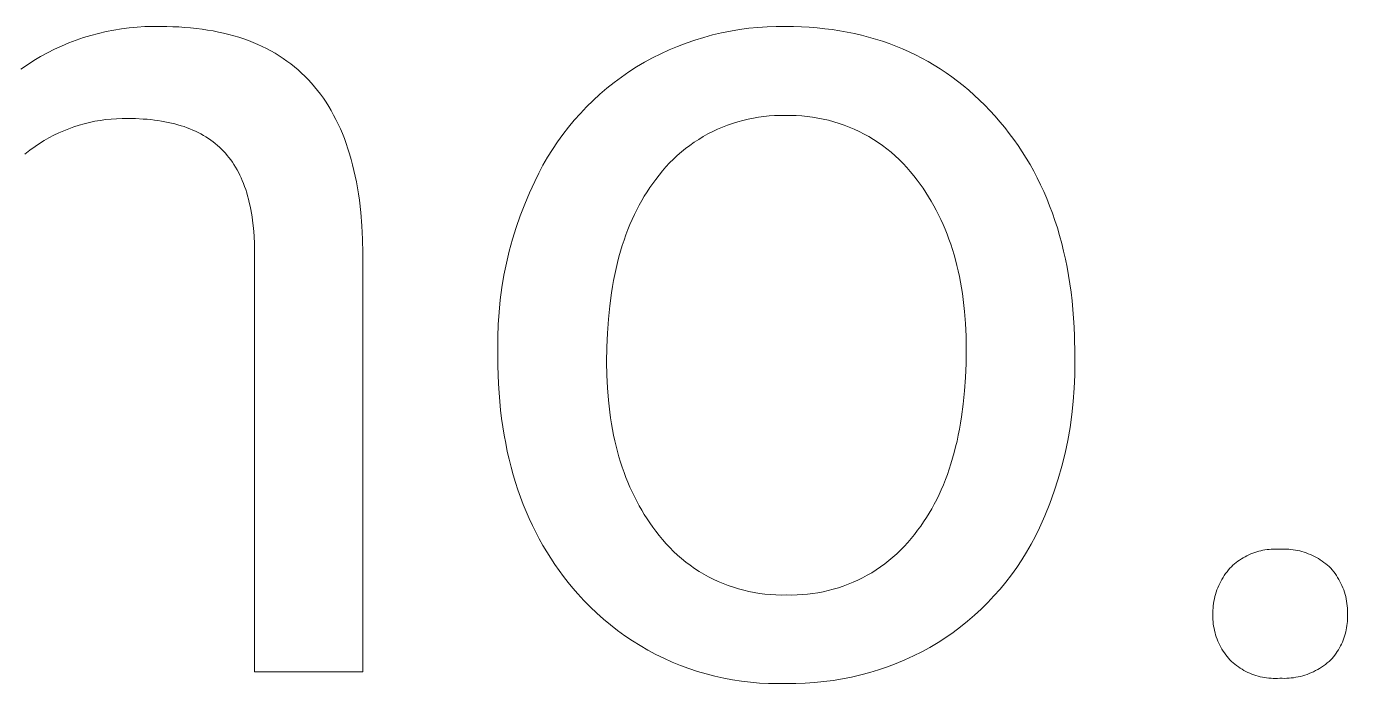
# Model space of a CAD drawing. Header units: millimetres. Extents: x -2163 to 4354, y -841 to 3711.
# Drawn here: x 2609 to 2704.6, y -431.4 to -383.8 of the extents above; entities that cross this region are included whole.
import ezdxf

# ---------------------------------------------------------------- set-up
doc = ezdxf.new("R2010")
doc.units = ezdxf.units.MM
doc.header["$MEASUREMENT"] = 0
doc.layers.add('Domyślny', color=7, linetype='Continuous', true_color=0x000000)

msp = doc.modelspace()

# ---------------------------------------------------------------- linework, layer by layer
at = {"layer": 'Domyślny', "color": 18, "lineweight": 15, "true_color": 0x000000}
for p, q in [((2614.195, -384.305), (2614.745, -384.177)), ((2614.745, -384.177), (2615.3, -384.067)), ((2615.3, -384.067), (2615.858, -383.976)), ((2615.858, -383.976), (2616.419, -383.904)), ((2616.419, -383.904), (2616.982, -383.852)), ((2616.982, -383.852), (2617.547, -383.818)), ((2617.547, -383.818), (2618.112, -383.803)), ((2618.112, -383.803), (2618.677, -383.808)), ((2618.677, -383.808), (2619.129, -383.812)), ((2619.129, -383.812), (2619.573, -383.824)), ((2619.573, -383.824), (2620.01, -383.844)), ((2620.01, -383.844), (2620.439, -383.872)), ((2620.439, -383.872), (2620.862, -383.908)), ((2620.862, -383.908), (2621.278, -383.952)), ((2621.278, -383.952), (2621.687, -384.004)), ((2621.687, -384.004), (2622.088, -384.064)), ((2622.088, -384.064), (2622.483, -384.132)), ((2622.483, -384.132), (2622.87, -384.208)), ((2622.87, -384.208), (2623.25, -384.293)), ((2658.626, -384.421), (2659.274, -384.268)), ((2659.274, -384.268), (2659.925, -384.137)), ((2659.925, -384.137), (2660.581, -384.027)), ((2660.581, -384.027), (2661.241, -383.939)), ((2661.241, -383.939), (2661.902, -383.874)), ((2661.902, -383.874), (2662.566, -383.83)), ((2662.566, -383.83), (2663.231, -383.809)), ((2663.231, -383.809), (2663.896, -383.81)), ((2663.896, -383.81), (2664.478, -383.816)), ((2664.478, -383.816), (2665.054, -383.835)), ((2665.054, -383.835), (2665.622, -383.867)), ((2665.622, -383.867), (2666.183, -383.911)), ((2666.183, -383.911), (2666.738, -383.968)), ((2666.738, -383.968), (2667.285, -384.037)), ((2667.285, -384.037), (2667.826, -384.119)), ((2667.826, -384.119), (2668.359, -384.214)), ((2668.359, -384.214), (2668.886, -384.321)), ((2611.01, -385.458), (2611.523, -385.221)), ((2611.523, -385.221), (2612.045, -385.002)), ((2612.045, -385.002), (2612.573, -384.8)), ((2612.573, -384.8), (2613.108, -384.617)), ((2613.108, -384.617), (2613.649, -384.452)), ((2613.649, -384.452), (2614.195, -384.305)), ((2623.25, -384.293), (2623.624, -384.385)), ((2623.624, -384.385), (2623.99, -384.485)), ((2623.99, -384.485), (2624.349, -384.593)), ((2624.349, -384.593), (2624.701, -384.709)), ((2624.701, -384.709), (2625.046, -384.833)), ((2625.046, -384.833), (2625.384, -384.965)), ((2625.384, -384.965), (2625.715, -385.106)), ((2625.715, -385.106), (2626.039, -385.254)), ((2656.1, -385.247), (2656.721, -385.009)), ((2656.721, -385.009), (2657.349, -384.792)), ((2657.349, -384.792), (2657.985, -384.596)), ((2657.985, -384.596), (2658.626, -384.421)), ((2668.886, -384.321), (2669.405, -384.441)), ((2669.405, -384.441), (2669.918, -384.573)), ((2669.918, -384.573), (2670.423, -384.719)), ((2670.423, -384.719), (2670.921, -384.877)), ((2670.921, -384.877), (2671.413, -385.047)), ((2671.413, -385.047), (2671.897, -385.231)), ((2671.897, -385.231), (2672.375, -385.427)), ((2609.522, -386.271), (2610.008, -385.983)), ((2610.008, -385.983), (2610.505, -385.712)), ((2610.505, -385.712), (2611.01, -385.458)), ((2626.039, -385.254), (2626.355, -385.41)), ((2626.355, -385.41), (2626.665, -385.574)), ((2626.665, -385.574), (2626.968, -385.746)), ((2626.968, -385.746), (2627.263, -385.927)), ((2627.263, -385.927), (2627.552, -386.115)), ((2627.552, -386.115), (2627.833, -386.311)), ((2653.705, -386.402), (2654.289, -386.083)), ((2654.289, -386.083), (2654.883, -385.784)), ((2654.883, -385.784), (2655.487, -385.505)), ((2655.487, -385.505), (2656.1, -385.247)), ((2672.375, -385.427), (2672.845, -385.636)), ((2672.845, -385.636), (2673.309, -385.857)), ((2673.309, -385.857), (2673.766, -386.091)), ((2673.766, -386.091), (2674.215, -386.338)), ((2608.579, -386.895), (2609.045, -386.575)), ((2609.045, -386.575), (2609.522, -386.271)), ((2627.833, -386.311), (2628.108, -386.515)), ((2628.108, -386.515), (2628.375, -386.728)), ((2628.375, -386.728), (2628.635, -386.948)), ((2628.635, -386.948), (2628.888, -387.176)), ((2652.03, -387.473), (2652.575, -387.097)), ((2652.575, -387.097), (2653.133, -386.74)), ((2653.133, -386.74), (2653.705, -386.402)), ((2674.215, -386.338), (2674.658, -386.598)), ((2674.658, -386.598), (2675.093, -386.87)), ((2675.093, -386.87), (2675.522, -387.156)), ((2675.522, -387.156), (2675.943, -387.454)), ((2628.888, -387.176), (2629.135, -387.413)), ((2629.135, -387.413), (2629.374, -387.657)), ((2629.374, -387.657), (2629.606, -387.909)), ((2629.606, -387.909), (2629.831, -388.17)), ((2650.981, -388.28), (2651.499, -387.867)), ((2651.499, -387.867), (2652.03, -387.473)), ((2675.943, -387.454), (2676.358, -387.764)), ((2676.358, -387.764), (2676.765, -388.088)), ((2676.765, -388.088), (2677.166, -388.424)), ((2629.831, -388.17), (2630.049, -388.438)), ((2630.049, -388.438), (2630.26, -388.714)), ((2630.26, -388.714), (2630.464, -388.999)), ((2630.464, -388.999), (2630.661, -389.291)), ((2649.989, -389.157), (2650.477, -388.71)), ((2650.477, -388.71), (2650.981, -388.28)), ((2677.166, -388.424), (2677.56, -388.774)), ((2677.56, -388.774), (2677.946, -389.136)), ((2630.661, -389.291), (2630.851, -389.591)), ((2630.851, -389.591), (2631.034, -389.9)), ((2631.034, -389.9), (2631.21, -390.216)), ((2649.059, -390.099), (2649.516, -389.62)), ((2649.516, -389.62), (2649.989, -389.157)), ((2677.946, -389.136), (2678.326, -389.51)), ((2678.326, -389.51), (2678.698, -389.898)), ((2678.698, -389.898), (2679.064, -390.298)), ((2612.789, -390.951), (2612.414, -391.071)), ((2613.169, -390.844), (2612.789, -390.951)), ((2613.551, -390.749), (2613.169, -390.844)), ((2613.937, -390.669), (2613.551, -390.749)), ((2614.326, -390.601), (2613.937, -390.669)), ((2614.716, -390.548), (2614.326, -390.601)), ((2615.109, -390.508), (2614.716, -390.548)), ((2615.502, -390.481), (2615.109, -390.508)), ((2615.896, -390.469), (2615.502, -390.481)), ((2616.29, -390.47), (2615.896, -390.469)), ((2616.871, -390.479), (2616.29, -390.47)), ((2617.432, -390.506), (2616.871, -390.479)), ((2617.705, -390.527), (2617.432, -390.506)), ((2617.973, -390.552), (2617.705, -390.527)), ((2618.237, -390.582), (2617.973, -390.552)), ((2618.495, -390.617), (2618.237, -390.582)), ((2618.749, -390.656), (2618.495, -390.617)), ((2618.998, -390.699), (2618.749, -390.656)), ((2619.242, -390.748), (2618.998, -390.699)), ((2619.481, -390.801), (2619.242, -390.748)), ((2619.715, -390.858), (2619.481, -390.801)), ((2619.945, -390.92), (2619.715, -390.858)), ((2620.169, -390.987), (2619.945, -390.92)), ((2631.21, -390.216), (2631.379, -390.541)), ((2631.379, -390.541), (2631.54, -390.873)), ((2631.54, -390.873), (2631.695, -391.213)), ((2648.196, -391.103), (2648.619, -390.594)), ((2648.619, -390.594), (2649.059, -390.099)), ((2659.707, -390.947), (2659.345, -391.088)), ((2660.073, -390.819), (2659.707, -390.947)), ((2660.444, -390.703), (2660.073, -390.819)), ((2660.818, -390.601), (2660.444, -390.703)), ((2661.196, -390.511), (2660.818, -390.601)), ((2661.577, -390.434), (2661.196, -390.511)), ((2661.96, -390.371), (2661.577, -390.434)), ((2662.345, -390.321), (2661.96, -390.371)), ((2662.732, -390.284), (2662.345, -390.321)), ((2663.119, -390.261), (2662.732, -390.284)), ((2663.507, -390.251), (2663.119, -390.261)), ((2663.896, -390.255), (2663.507, -390.251)), ((2664.29, -390.25), (2663.896, -390.255)), ((2664.684, -390.259), (2664.29, -390.25)), ((2665.077, -390.282), (2664.684, -390.259)), ((2665.469, -390.318), (2665.077, -390.282)), ((2665.86, -390.368), (2665.469, -390.318)), ((2666.249, -390.432), (2665.86, -390.368)), ((2666.636, -390.508), (2666.249, -390.432)), ((2667.019, -390.598), (2666.636, -390.508)), ((2667.4, -390.702), (2667.019, -390.598)), ((2667.776, -390.818), (2667.4, -390.702)), ((2668.148, -390.947), (2667.776, -390.818)), ((2668.516, -391.089), (2668.148, -390.947)), ((2679.064, -390.298), (2679.42, -390.707)), ((2679.42, -390.707), (2679.765, -391.125)), ((2610.612, -391.865), (2610.27, -392.061)), ((2610.961, -391.682), (2610.612, -391.865)), ((2611.316, -391.51), (2610.961, -391.682)), ((2611.677, -391.351), (2611.316, -391.51)), ((2612.043, -391.205), (2611.677, -391.351)), ((2612.414, -391.071), (2612.043, -391.205)), ((2620.389, -391.058), (2620.169, -390.987)), ((2620.604, -391.134), (2620.389, -391.058)), ((2620.814, -391.215), (2620.604, -391.134)), ((2621.018, -391.301), (2620.814, -391.215)), ((2621.218, -391.391), (2621.018, -391.301)), ((2621.414, -391.485), (2621.218, -391.391)), ((2621.604, -391.585), (2621.414, -391.485)), ((2621.789, -391.689), (2621.604, -391.585)), ((2621.969, -391.797), (2621.789, -391.689)), ((2622.145, -391.911), (2621.969, -391.797)), ((2622.315, -392.029), (2622.145, -391.911)), ((2631.695, -391.213), (2631.843, -391.562)), ((2631.843, -391.562), (2631.984, -391.918)), ((2631.984, -391.918), (2632.117, -392.283)), ((2647.404, -392.163), (2647.791, -391.626)), ((2647.791, -391.626), (2648.196, -391.103)), ((2657.953, -391.774), (2657.621, -391.976)), ((2658.292, -391.585), (2657.953, -391.774)), ((2658.637, -391.407), (2658.292, -391.585)), ((2658.988, -391.242), (2658.637, -391.407)), ((2659.345, -391.088), (2658.988, -391.242)), ((2668.878, -391.244), (2668.516, -391.089)), ((2669.235, -391.411), (2668.878, -391.244)), ((2669.586, -391.591), (2669.235, -391.411)), ((2669.93, -391.782), (2669.586, -391.591)), ((2670.268, -391.985), (2669.93, -391.782)), ((2679.765, -391.125), (2680.099, -391.551)), ((2680.099, -391.551), (2680.421, -391.985)), ((2609.229, -392.767), (2608.86, -393.059)), ((2609.607, -392.488), (2609.229, -392.767)), ((2609.935, -392.269), (2609.607, -392.488)), ((2610.27, -392.061), (2609.935, -392.269)), ((2622.481, -392.151), (2622.315, -392.029)), ((2622.641, -392.279), (2622.481, -392.151)), ((2622.797, -392.411), (2622.641, -392.279)), ((2622.948, -392.547), (2622.797, -392.411)), ((2623.094, -392.689), (2622.948, -392.547)), ((2623.234, -392.835), (2623.094, -392.689)), ((2623.373, -392.984), (2623.234, -392.835)), ((2632.117, -392.283), (2632.244, -392.655)), ((2632.244, -392.655), (2632.364, -393.036)), ((2646.685, -393.275), (2647.035, -392.713)), ((2647.035, -392.713), (2647.404, -392.163)), ((2656.368, -392.892), (2656.075, -393.147)), ((2656.669, -392.646), (2656.368, -392.892)), ((2656.979, -392.412), (2656.669, -392.646)), ((2657.296, -392.188), (2656.979, -392.412)), ((2657.621, -391.976), (2657.296, -392.188)), ((2670.598, -392.2), (2670.268, -391.985)), ((2670.921, -392.426), (2670.598, -392.2)), ((2671.236, -392.663), (2670.921, -392.426)), ((2671.542, -392.911), (2671.236, -392.663)), ((2680.421, -391.985), (2680.732, -392.427)), ((2680.732, -392.427), (2681.031, -392.878)), ((2681.031, -392.878), (2681.319, -393.338)), ((2623.506, -393.138), (2623.373, -392.984)), ((2623.636, -393.298), (2623.506, -393.138)), ((2623.76, -393.463), (2623.636, -393.298)), ((2623.881, -393.633), (2623.76, -393.463)), ((2623.997, -393.808), (2623.881, -393.633)), ((2624.108, -393.988), (2623.997, -393.808)), ((2632.364, -393.036), (2632.476, -393.424)), ((2632.476, -393.424), (2632.582, -393.821)), ((2632.582, -393.821), (2632.68, -394.225)), ((2646.045, -394.434), (2646.355, -393.849)), ((2646.355, -393.849), (2646.685, -393.275)), ((2655.518, -393.687), (2655.253, -393.972)), ((2655.792, -393.412), (2655.518, -393.687)), ((2656.075, -393.147), (2655.792, -393.412)), ((2671.84, -393.169), (2671.542, -392.911)), ((2672.128, -393.438), (2671.84, -393.169)), ((2672.407, -393.716), (2672.128, -393.438)), ((2672.676, -394.004), (2672.407, -393.716)), ((2681.319, -393.338), (2681.595, -393.806)), ((2681.595, -393.806), (2681.861, -394.282)), ((2624.216, -394.173), (2624.108, -393.988)), ((2624.318, -394.364), (2624.216, -394.173)), ((2624.417, -394.56), (2624.318, -394.364)), ((2624.511, -394.761), (2624.417, -394.56)), ((2624.601, -394.967), (2624.511, -394.761)), ((2632.68, -394.225), (2632.772, -394.638)), ((2632.772, -394.638), (2632.857, -395.058)), ((2645.755, -395.029), (2646.045, -394.434)), ((2654.755, -394.567), (2654.521, -394.877)), ((2654.999, -394.265), (2654.755, -394.567)), ((2655.253, -393.972), (2654.999, -394.265)), ((2672.935, -394.301), (2672.676, -394.004)), ((2673.184, -394.606), (2672.935, -394.301)), ((2673.422, -394.92), (2673.184, -394.606)), ((2681.861, -394.282), (2682.114, -394.766)), ((2682.114, -394.766), (2682.357, -395.259)), ((2624.686, -395.178), (2624.601, -394.967)), ((2624.767, -395.395), (2624.686, -395.178)), ((2624.844, -395.616), (2624.767, -395.395)), ((2624.916, -395.843), (2624.844, -395.616)), ((2632.857, -395.058), (2632.934, -395.487)), ((2632.934, -395.487), (2633.005, -395.924)), ((2645.379, -395.842), (2645.755, -395.029)), ((2654.092, -395.467), (2653.887, -395.773)), ((2654.303, -395.168), (2654.092, -395.467)), ((2654.521, -394.877), (2654.303, -395.168)), ((2673.642, -395.216), (2673.422, -394.92)), ((2673.855, -395.518), (2673.642, -395.216)), ((2674.061, -395.824), (2673.855, -395.518)), ((2682.357, -395.259), (2682.588, -395.761)), ((2682.588, -395.761), (2682.807, -396.27)), ((2624.984, -396.075), (2624.916, -395.843)), ((2625.048, -396.312), (2624.984, -396.075)), ((2625.107, -396.555), (2625.048, -396.312)), ((2625.162, -396.802), (2625.107, -396.555)), ((2633.005, -395.924), (2633.068, -396.368)), ((2633.068, -396.368), (2633.175, -397.281)), ((2644.711, -397.502), (2645.031, -396.666)), ((2645.031, -396.666), (2645.379, -395.842)), ((2653.499, -396.41), (2653.315, -396.74)), ((2653.689, -396.088), (2653.499, -396.41)), ((2653.887, -395.773), (2653.689, -396.088)), ((2674.26, -396.137), (2674.061, -395.824)), ((2674.452, -396.455), (2674.26, -396.137)), ((2674.637, -396.779), (2674.452, -396.455)), ((2682.807, -396.27), (2683.016, -396.789)), ((2625.213, -397.054), (2625.162, -396.802)), ((2625.26, -397.312), (2625.213, -397.054)), ((2625.302, -397.575), (2625.26, -397.312)), ((2625.34, -397.843), (2625.302, -397.575)), ((2633.175, -397.281), (2633.253, -398.227)), ((2644.418, -398.348), (2644.711, -397.502)), ((2652.967, -397.424), (2652.804, -397.778)), ((2653.138, -397.078), (2652.967, -397.424)), ((2653.315, -396.74), (2653.138, -397.078)), ((2674.814, -397.108), (2674.637, -396.779)), ((2674.985, -397.443), (2674.814, -397.108)), ((2675.149, -397.784), (2674.985, -397.443)), ((2683.016, -396.789), (2683.213, -397.315)), ((2683.213, -397.315), (2683.399, -397.85)), ((2625.403, -398.394), (2625.34, -397.843)), ((2625.449, -398.965), (2625.403, -398.394)), ((2633.253, -398.227), (2633.303, -399.204)), ((2644.154, -399.204), (2644.418, -398.348)), ((2652.498, -398.509), (2652.356, -398.887)), ((2652.648, -398.14), (2652.498, -398.509)), ((2652.804, -397.778), (2652.648, -398.14)), ((2675.305, -398.13), (2675.149, -397.784)), ((2675.455, -398.481), (2675.305, -398.13)), ((2675.597, -398.839), (2675.455, -398.481)), ((2683.399, -397.85), (2683.573, -398.393)), ((2683.573, -398.393), (2683.736, -398.945)), ((2625.479, -399.557), (2625.449, -398.965)), ((2625.491, -400.17), (2625.479, -399.557)), ((2633.303, -399.204), (2633.325, -400.213)), ((2643.918, -400.067), (2644.154, -399.204)), ((2652.22, -399.272), (2652.092, -399.665)), ((2652.356, -398.887), (2652.22, -399.272)), ((2675.732, -399.202), (2675.597, -398.839)), ((2675.861, -399.57), (2675.732, -399.202)), ((2675.982, -399.944), (2675.861, -399.57)), ((2683.736, -398.945), (2683.888, -399.505)), ((2683.888, -399.505), (2684.028, -400.074)), ((2625.491, -430.506), (2625.491, -400.17)), ((2633.325, -400.213), (2633.325, -430.506)), ((2643.711, -400.938), (2643.918, -400.067)), ((2651.855, -400.476), (2651.747, -400.893)), ((2651.97, -400.067), (2651.855, -400.476)), ((2652.092, -399.665), (2651.97, -400.067)), ((2676.097, -400.324), (2675.982, -399.944)), ((2676.204, -400.709), (2676.097, -400.324)), ((2684.028, -400.074), (2684.157, -400.65)), ((2643.533, -401.815), (2643.711, -400.938)), ((2651.646, -401.317), (2651.552, -401.75)), ((2651.747, -400.893), (2651.646, -401.317)), ((2676.304, -401.1), (2676.204, -400.709)), ((2676.398, -401.496), (2676.304, -401.1)), ((2676.484, -401.898), (2676.398, -401.496)), ((2684.157, -400.65), (2684.275, -401.236)), ((2684.275, -401.236), (2684.382, -401.829)), ((2643.385, -402.698), (2643.533, -401.815)), ((2651.465, -402.191), (2651.385, -402.639)), ((2651.552, -401.75), (2651.465, -402.191)), ((2676.564, -402.306), (2676.484, -401.898)), ((2676.636, -402.719), (2676.564, -402.306)), ((2684.382, -401.829), (2684.477, -402.431)), ((2684.477, -402.431), (2684.562, -403.042)), ((2643.266, -403.585), (2643.385, -402.698)), ((2651.312, -403.095), (2651.186, -404.032)), ((2651.385, -402.639), (2651.312, -403.095)), ((2676.702, -403.138), (2676.636, -402.719)), ((2676.76, -403.562), (2676.702, -403.138)), ((2684.562, -403.042), (2684.634, -403.661)), ((2643.176, -404.476), (2643.266, -403.585)), ((2651.186, -404.032), (2651.088, -405)), ((2676.857, -404.428), (2676.76, -403.562)), ((2684.634, -403.661), (2684.696, -404.288)), ((2684.696, -404.288), (2684.747, -404.923)), ((2643.116, -405.369), (2643.176, -404.476)), ((2651.088, -405), (2651.018, -405.999)), ((2676.926, -405.316), (2676.857, -404.428)), ((2676.967, -406.226), (2676.926, -405.316)), ((2684.747, -404.923), (2684.786, -405.567)), ((2643.085, -407.159), (2643.086, -406.264)), ((2643.086, -406.264), (2643.116, -405.369)), ((2651.018, -405.999), (2650.977, -407.03)), ((2676.981, -407.159), (2676.967, -406.226)), ((2684.786, -405.567), (2684.814, -406.22)), ((2684.814, -406.22), (2684.836, -407.55)), ((2643.085, -407.702), (2643.085, -407.159)), ((2650.977, -407.03), (2650.963, -408.092)), ((2676.967, -408.198), (2676.981, -407.159)), ((2643.091, -408.367), (2643.085, -407.702)), ((2650.963, -408.092), (2650.977, -409.033)), ((2684.836, -408.092), (2684.834, -409.044)), ((2684.836, -407.55), (2684.836, -408.092)), ((2643.108, -409.024), (2643.091, -408.367)), ((2643.137, -409.672), (2643.108, -409.024)), ((2650.977, -409.033), (2651.018, -409.95)), ((2676.927, -409.208), (2676.967, -408.198)), ((2684.834, -409.044), (2684.798, -409.995)), ((2643.177, -410.312), (2643.137, -409.672)), ((2651.018, -409.95), (2651.088, -410.843)), ((2676.859, -410.188), (2676.927, -409.208)), ((2684.798, -409.995), (2684.73, -410.945)), ((2643.228, -410.944), (2643.177, -410.312)), ((2643.291, -411.567), (2643.228, -410.944)), ((2651.088, -410.843), (2651.186, -411.714)), ((2676.764, -411.139), (2676.859, -410.188)), ((2684.73, -410.945), (2684.629, -411.891)), ((2643.365, -412.182), (2643.291, -411.567)), ((2651.186, -411.714), (2651.245, -412.14)), ((2676.642, -412.06), (2676.764, -411.139)), ((2684.629, -411.891), (2684.495, -412.833)), ((2643.451, -412.788), (2643.365, -412.182)), ((2643.547, -413.387), (2643.451, -412.788)), ((2651.245, -412.14), (2651.312, -412.56)), ((2651.312, -412.56), (2651.385, -412.975)), ((2676.407, -413.387), (2676.492, -412.952)), ((2676.492, -412.952), (2676.57, -412.51)), ((2676.57, -412.51), (2676.642, -412.06)), ((2684.495, -412.833), (2684.329, -413.771)), ((2643.656, -413.977), (2643.547, -413.387)), ((2651.385, -412.975), (2651.465, -413.384)), ((2651.465, -413.384), (2651.552, -413.787)), ((2651.552, -413.787), (2651.646, -414.184)), ((2676.216, -414.235), (2676.315, -413.815)), ((2676.315, -413.815), (2676.407, -413.387)), ((2684.329, -413.771), (2684.13, -414.702)), ((2643.775, -414.558), (2643.656, -413.977)), ((2643.906, -415.131), (2643.775, -414.558)), ((2651.646, -414.184), (2651.747, -414.575)), ((2651.747, -414.575), (2651.855, -414.96)), ((2675.997, -415.054), (2676.11, -414.648)), ((2676.11, -414.648), (2676.216, -414.235)), ((2684.13, -414.702), (2683.899, -415.625)), ((2644.048, -415.697), (2643.906, -415.131)), ((2644.201, -416.253), (2644.048, -415.697)), ((2651.855, -414.96), (2651.97, -415.34)), ((2651.97, -415.34), (2652.092, -415.714)), ((2652.092, -415.714), (2652.22, -416.081)), ((2675.751, -415.844), (2675.877, -415.453)), ((2675.877, -415.453), (2675.997, -415.054)), ((2683.899, -415.625), (2683.637, -416.54)), ((2644.366, -416.802), (2644.201, -416.253)), ((2652.22, -416.081), (2652.356, -416.443)), ((2652.356, -416.443), (2652.498, -416.8)), ((2675.329, -416.973), (2675.476, -416.604)), ((2675.476, -416.604), (2675.617, -416.228)), ((2675.617, -416.228), (2675.751, -415.844)), ((2683.637, -416.54), (2683.343, -417.445)), ((2644.542, -417.342), (2644.366, -416.802)), ((2644.729, -417.874), (2644.542, -417.342)), ((2652.498, -416.8), (2652.648, -417.15)), ((2652.648, -417.15), (2652.804, -417.494)), ((2652.804, -417.494), (2652.967, -417.833)), ((2674.844, -418.038), (2675.013, -417.69)), ((2675.013, -417.69), (2675.174, -417.335)), ((2675.174, -417.335), (2675.329, -416.973)), ((2683.343, -417.445), (2683.018, -418.34)), ((2644.928, -418.398), (2644.729, -417.874)), ((2645.137, -418.913), (2644.928, -418.398)), ((2652.967, -417.833), (2653.138, -418.166)), ((2653.138, -418.166), (2653.315, -418.493)), ((2653.315, -418.493), (2653.499, -418.814)), ((2674.485, -418.711), (2674.668, -418.378)), ((2674.668, -418.378), (2674.844, -418.038)), ((2683.018, -418.34), (2682.662, -419.222)), ((2645.358, -419.42), (2645.137, -418.913)), ((2645.59, -419.919), (2645.358, -419.42)), ((2653.499, -418.814), (2653.689, -419.129)), ((2653.689, -419.129), (2653.887, -419.438)), ((2653.887, -419.438), (2654.092, -419.742)), ((2673.895, -419.666), (2674.099, -419.355)), ((2674.099, -419.355), (2674.296, -419.036)), ((2674.296, -419.036), (2674.485, -418.711)), ((2682.662, -419.222), (2682.276, -420.092)), ((2645.834, -420.41), (2645.59, -419.919)), ((2646.088, -420.892), (2645.834, -420.41)), ((2654.092, -419.742), (2654.303, -420.039)), ((2654.303, -420.039), (2654.521, -420.331)), ((2654.521, -420.331), (2654.758, -420.643)), ((2673.003, -420.868), (2673.239, -420.571)), ((2673.239, -420.571), (2673.465, -420.266)), ((2673.465, -420.266), (2673.684, -419.969)), ((2673.684, -419.969), (2673.895, -419.666)), ((2682.276, -420.092), (2681.987, -420.687)), ((2646.354, -421.367), (2646.088, -420.892)), ((2646.63, -421.833), (2646.354, -421.367)), ((2654.758, -420.643), (2655.005, -420.946)), ((2655.005, -420.946), (2655.262, -421.241)), ((2655.262, -421.241), (2655.529, -421.526)), ((2655.529, -421.526), (2655.806, -421.803)), ((2672.235, -421.71), (2672.501, -421.438)), ((2672.501, -421.438), (2672.757, -421.158)), ((2672.757, -421.158), (2673.003, -420.868)), ((2681.678, -421.271), (2681.349, -421.845)), ((2681.987, -420.687), (2681.678, -421.271)), ((2646.918, -422.291), (2646.63, -421.833)), ((2647.217, -422.74), (2646.918, -422.291)), ((2655.806, -421.803), (2656.093, -422.069)), ((2656.093, -422.069), (2656.389, -422.325)), ((2656.389, -422.325), (2656.693, -422.571)), ((2671.087, -422.703), (2671.386, -422.469)), ((2671.386, -422.469), (2671.678, -422.226)), ((2671.678, -422.226), (2671.961, -421.973)), ((2671.961, -421.973), (2672.235, -421.71)), ((2681.002, -422.407), (2680.635, -422.958)), ((2681.349, -421.845), (2681.002, -422.407)), ((2696.517, -422.604), (2696.639, -422.512)), ((2696.639, -422.512), (2696.764, -422.423)), ((2696.764, -422.423), (2696.891, -422.339)), ((2696.891, -422.339), (2697.022, -422.259)), ((2697.022, -422.259), (2697.155, -422.183)), ((2697.155, -422.183), (2697.291, -422.112)), ((2697.291, -422.112), (2697.429, -422.046)), ((2697.429, -422.046), (2697.569, -421.984)), ((2697.569, -421.984), (2697.711, -421.928)), ((2697.711, -421.928), (2697.855, -421.876)), ((2697.855, -421.876), (2698.001, -421.829)), ((2698.001, -421.829), (2698.148, -421.787)), ((2698.148, -421.787), (2698.297, -421.75)), ((2698.297, -421.75), (2698.447, -421.718)), ((2698.447, -421.718), (2698.597, -421.691)), ((2698.597, -421.691), (2698.749, -421.669)), ((2698.749, -421.669), (2698.901, -421.653)), ((2698.901, -421.653), (2699.054, -421.642)), ((2699.054, -421.642), (2699.207, -421.635)), ((2699.207, -421.635), (2699.36, -421.635)), ((2699.36, -421.635), (2699.513, -421.639)), ((2699.513, -421.639), (2699.666, -421.648)), ((2699.666, -421.648), (2699.828, -421.64)), ((2699.828, -421.64), (2699.99, -421.637)), ((2699.99, -421.637), (2700.152, -421.64)), ((2700.152, -421.64), (2700.314, -421.648)), ((2700.314, -421.648), (2700.476, -421.662)), ((2700.476, -421.662), (2700.637, -421.681)), ((2700.637, -421.681), (2700.797, -421.706)), ((2700.797, -421.706), (2700.956, -421.736)), ((2700.956, -421.736), (2701.114, -421.771)), ((2701.114, -421.771), (2701.271, -421.812)), ((2701.271, -421.812), (2701.427, -421.858)), ((2701.427, -421.858), (2701.581, -421.909)), ((2701.581, -421.909), (2701.733, -421.965)), ((2701.733, -421.965), (2701.883, -422.027)), ((2701.883, -422.027), (2702.031, -422.093)), ((2702.031, -422.093), (2702.176, -422.165)), ((2702.176, -422.165), (2702.319, -422.241)), ((2702.319, -422.241), (2702.46, -422.322)), ((2702.46, -422.322), (2702.597, -422.408)), ((2702.597, -422.408), (2702.732, -422.498)), ((2702.732, -422.498), (2702.863, -422.593)), ((2647.528, -423.182), (2647.217, -422.74)), ((2647.849, -423.615), (2647.528, -423.182)), ((2656.693, -422.571), (2657.005, -422.806)), ((2657.005, -422.806), (2657.326, -423.031)), ((2657.326, -423.031), (2657.654, -423.244)), ((2657.654, -423.244), (2657.99, -423.445)), ((2657.99, -423.445), (2658.332, -423.635)), ((2669.815, -423.532), (2670.143, -423.341)), ((2670.143, -423.341), (2670.465, -423.139)), ((2670.465, -423.139), (2670.78, -422.926)), ((2670.78, -422.926), (2671.087, -422.703)), ((2680.635, -422.958), (2680.25, -423.495)), ((2695.654, -423.546), (2695.75, -423.408)), ((2695.75, -423.408), (2695.85, -423.274)), ((2695.85, -423.274), (2695.955, -423.143)), ((2695.955, -423.143), (2696.064, -423.015)), ((2696.064, -423.015), (2696.172, -422.907)), ((2696.172, -422.907), (2696.283, -422.802)), ((2696.283, -422.802), (2696.399, -422.701)), ((2696.399, -422.701), (2696.517, -422.604)), ((2702.863, -422.593), (2702.991, -422.692)), ((2702.991, -422.692), (2703.116, -422.796)), ((2703.116, -422.796), (2703.237, -422.904)), ((2703.237, -422.904), (2703.355, -423.015)), ((2703.355, -423.015), (2703.464, -423.142)), ((2703.464, -423.142), (2703.569, -423.273)), ((2703.569, -423.273), (2703.669, -423.407)), ((2703.669, -423.407), (2703.765, -423.545)), ((2648.181, -424.04), (2647.849, -423.615)), ((2648.525, -424.457), (2648.181, -424.04)), ((2658.332, -423.635), (2658.68, -423.813)), ((2658.68, -423.813), (2659.035, -423.978)), ((2659.035, -423.978), (2659.395, -424.131)), ((2659.395, -424.131), (2659.76, -424.272)), ((2659.76, -424.272), (2660.129, -424.4)), ((2660.129, -424.4), (2660.503, -424.515)), ((2667.363, -424.544), (2667.727, -424.435)), ((2667.727, -424.435), (2668.087, -424.314)), ((2668.087, -424.314), (2668.443, -424.181)), ((2668.443, -424.181), (2668.794, -424.036)), ((2668.794, -424.036), (2669.14, -423.88)), ((2669.14, -423.88), (2669.48, -423.711)), ((2669.48, -423.711), (2669.815, -423.532)), ((2679.847, -424.019), (2679.427, -424.529)), ((2680.25, -423.495), (2679.847, -424.019)), ((2695.124, -424.591), (2695.184, -424.434)), ((2695.184, -424.434), (2695.25, -424.28)), ((2695.25, -424.28), (2695.321, -424.128)), ((2695.321, -424.128), (2695.397, -423.978)), ((2695.397, -423.978), (2695.478, -423.831)), ((2695.478, -423.831), (2695.563, -423.687)), ((2695.563, -423.687), (2695.654, -423.546)), ((2703.765, -423.545), (2703.855, -423.686)), ((2703.855, -423.686), (2703.941, -423.83)), ((2703.941, -423.83), (2704.021, -423.977)), ((2704.021, -423.977), (2704.097, -424.127)), ((2704.097, -424.127), (2704.167, -424.279)), ((2704.167, -424.279), (2704.232, -424.433)), ((2704.232, -424.433), (2704.291, -424.59)), ((2648.879, -424.866), (2648.525, -424.457)), ((2649.32, -425.349), (2648.879, -424.866)), ((2649.777, -425.816), (2649.32, -425.349)), ((2660.503, -424.515), (2660.881, -424.617)), ((2660.881, -424.617), (2661.262, -424.706)), ((2661.262, -424.706), (2661.646, -424.782)), ((2661.646, -424.782), (2662.032, -424.844)), ((2662.032, -424.844), (2662.42, -424.893)), ((2662.42, -424.893), (2662.81, -424.928)), ((2662.81, -424.928), (2663.2, -424.95)), ((2663.2, -424.95), (2663.591, -424.958)), ((2663.591, -424.958), (2663.983, -424.953)), ((2663.983, -424.953), (2664.362, -424.959)), ((2664.362, -424.959), (2664.742, -424.952)), ((2664.742, -424.952), (2665.121, -424.931)), ((2665.121, -424.931), (2665.5, -424.899)), ((2665.5, -424.899), (2665.877, -424.853)), ((2665.877, -424.853), (2666.252, -424.794)), ((2666.252, -424.794), (2666.625, -424.723)), ((2666.625, -424.723), (2666.996, -424.64)), ((2666.996, -424.64), (2667.363, -424.544)), ((2678.989, -425.025), (2678.535, -425.506)), ((2679.427, -424.529), (2678.989, -425.025)), ((2694.905, -425.399), (2694.938, -425.235)), ((2694.938, -425.235), (2694.976, -425.071)), ((2694.976, -425.071), (2695.02, -424.909)), ((2695.02, -424.909), (2695.069, -424.749)), ((2695.069, -424.749), (2695.124, -424.591)), ((2704.291, -424.59), (2704.345, -424.749)), ((2704.345, -424.749), (2704.393, -424.909)), ((2704.393, -424.909), (2704.436, -425.071)), ((2704.436, -425.071), (2704.473, -425.235)), ((2704.473, -425.235), (2704.504, -425.399)), ((2650.249, -426.267), (2649.777, -425.816)), ((2650.736, -426.702), (2650.249, -426.267)), ((2678.065, -425.971), (2677.58, -426.419)), ((2678.535, -425.506), (2678.065, -425.971)), ((2694.826, -426.233), (2694.83, -426.065)), ((2694.827, -426.401), (2694.826, -426.233)), ((2694.83, -426.065), (2694.84, -425.898)), ((2694.84, -425.898), (2694.856, -425.731)), ((2694.856, -425.731), (2694.878, -425.565)), ((2694.878, -425.565), (2694.905, -425.399)), ((2704.504, -425.399), (2704.53, -425.565)), ((2704.53, -425.565), (2704.549, -425.731)), ((2704.549, -425.731), (2704.563, -425.898)), ((2704.563, -425.898), (2704.571, -426.066)), ((2704.574, -426.233), (2704.57, -426.401)), ((2704.571, -426.066), (2704.574, -426.233)), ((2651.238, -427.12), (2650.736, -426.702)), ((2651.754, -427.521), (2651.238, -427.12)), ((2676.565, -427.266), (2676.037, -427.664)), ((2677.08, -426.851), (2676.565, -427.266)), ((2677.58, -426.419), (2677.08, -426.851)), ((2694.827, -426.563), (2694.827, -426.401)), ((2694.832, -426.725), (2694.827, -426.563)), ((2694.843, -426.887), (2694.832, -426.725)), ((2694.86, -427.048), (2694.843, -426.887)), ((2694.882, -427.209), (2694.86, -427.048)), ((2694.91, -427.368), (2694.882, -427.209)), ((2704.53, -427.174), (2704.507, -427.327)), ((2704.549, -427.02), (2704.53, -427.174)), ((2704.562, -426.865), (2704.549, -427.02)), ((2704.57, -426.71), (2704.562, -426.865)), ((2704.57, -426.401), (2704.573, -426.556)), ((2704.573, -426.556), (2704.57, -426.71)), ((2652.283, -427.904), (2651.754, -427.521)), ((2652.825, -428.269), (2652.283, -427.904)), ((2675.495, -428.043), (2674.941, -428.403)), ((2676.037, -427.664), (2675.495, -428.043)), ((2694.943, -427.527), (2694.91, -427.368)), ((2694.982, -427.685), (2694.943, -427.527)), ((2695.026, -427.841), (2694.982, -427.685)), ((2695.076, -427.995), (2695.026, -427.841)), ((2695.131, -428.148), (2695.076, -427.995)), ((2695.191, -428.298), (2695.131, -428.148)), ((2704.257, -428.221), (2704.198, -428.364)), ((2704.311, -428.076), (2704.257, -428.221)), ((2704.36, -427.929), (2704.311, -428.076)), ((2704.405, -427.78), (2704.36, -427.929)), ((2704.444, -427.63), (2704.405, -427.78)), ((2704.478, -427.479), (2704.444, -427.63)), ((2704.507, -427.327), (2704.478, -427.479)), ((2653.379, -428.616), (2652.825, -428.269)), ((2653.944, -428.943), (2653.379, -428.616)), ((2654.52, -429.251), (2653.944, -428.943)), ((2673.761, -429.064), (2673.155, -429.365)), ((2674.356, -428.744), (2673.761, -429.064)), ((2674.941, -428.403), (2674.356, -428.744)), ((2695.256, -428.447), (2695.191, -428.298)), ((2695.327, -428.593), (2695.256, -428.447)), ((2695.402, -428.736), (2695.327, -428.593)), ((2695.483, -428.877), (2695.402, -428.736)), ((2695.568, -429.015), (2695.483, -428.877)), ((2695.658, -429.15), (2695.568, -429.015)), ((2695.753, -429.281), (2695.658, -429.15)), ((2703.744, -429.174), (2703.653, -429.299)), ((2703.831, -429.046), (2703.744, -429.174)), ((2703.914, -428.914), (2703.831, -429.046)), ((2703.992, -428.781), (2703.914, -428.914)), ((2704.065, -428.644), (2703.992, -428.781)), ((2704.134, -428.505), (2704.065, -428.644)), ((2704.198, -428.364), (2704.134, -428.505)), ((2655.106, -429.539), (2654.52, -429.251)), ((2655.702, -429.807), (2655.106, -429.539)), ((2656.307, -430.054), (2655.702, -429.807)), ((2656.919, -430.281), (2656.307, -430.054)), ((2671.283, -430.146), (2670.643, -430.364)), ((2671.915, -429.906), (2671.283, -430.146)), ((2672.54, -429.646), (2671.915, -429.906)), ((2673.155, -429.365), (2672.54, -429.646)), ((2695.852, -429.41), (2695.753, -429.281)), ((2695.956, -429.534), (2695.852, -429.41)), ((2696.064, -429.656), (2695.956, -429.534)), ((2696.178, -429.765), (2696.064, -429.656)), ((2696.296, -429.87), (2696.178, -429.765)), ((2696.418, -429.971), (2696.296, -429.87)), ((2696.543, -430.068), (2696.418, -429.971)), ((2696.672, -430.161), (2696.543, -430.068)), ((2696.803, -430.249), (2696.672, -430.161)), ((2702.696, -430.175), (2702.554, -430.264)), ((2702.835, -430.08), (2702.696, -430.175)), ((2702.97, -429.98), (2702.835, -430.08)), ((2703.102, -429.877), (2702.97, -429.98)), ((2703.23, -429.768), (2703.102, -429.877)), ((2703.355, -429.656), (2703.23, -429.768)), ((2703.458, -429.54), (2703.355, -429.656)), ((2703.558, -429.421), (2703.458, -429.54)), ((2703.653, -429.299), (2703.558, -429.421)), ((2633.325, -430.506), (2625.491, -430.506)), ((2657.539, -430.487), (2656.919, -430.281)), ((2658.166, -430.672), (2657.539, -430.487)), ((2658.798, -430.836), (2658.166, -430.672)), ((2659.436, -430.977), (2658.798, -430.836)), ((2660.078, -431.097), (2659.436, -430.977)), ((2660.724, -431.195), (2660.078, -431.097)), ((2668.021, -431.024), (2667.354, -431.135)), ((2668.684, -430.892), (2668.021, -431.024)), ((2669.343, -430.738), (2668.684, -430.892)), ((2669.996, -430.562), (2669.343, -430.738)), ((2670.643, -430.364), (2669.996, -430.562)), ((2696.937, -430.333), (2696.803, -430.249)), ((2697.074, -430.412), (2696.937, -430.333)), ((2697.214, -430.486), (2697.074, -430.412)), ((2697.356, -430.555), (2697.214, -430.486)), ((2697.501, -430.62), (2697.356, -430.555)), ((2697.647, -430.68), (2697.501, -430.62)), ((2697.796, -430.734), (2697.647, -430.68)), ((2697.946, -430.784), (2697.796, -430.734)), ((2698.098, -430.828), (2697.946, -430.784)), ((2698.252, -430.867), (2698.098, -430.828)), ((2698.406, -430.901), (2698.252, -430.867)), ((2698.562, -430.93), (2698.406, -430.901)), ((2698.718, -430.953), (2698.562, -430.93)), ((2698.876, -430.971), (2698.718, -430.953)), ((2699.033, -430.983), (2698.876, -430.971)), ((2699.191, -430.99), (2699.033, -430.983)), ((2699.35, -430.992), (2699.191, -430.99)), ((2699.508, -430.988), (2699.35, -430.992)), ((2699.666, -430.979), (2699.508, -430.988)), ((2699.834, -430.987), (2699.666, -430.979)), ((2700.002, -430.989), (2699.834, -430.987)), ((2700.169, -430.985), (2700.002, -430.989)), ((2700.337, -430.976), (2700.169, -430.985)), ((2700.504, -430.961), (2700.337, -430.976)), ((2700.671, -430.94), (2700.504, -430.961)), ((2700.837, -430.914), (2700.671, -430.94)), ((2701.002, -430.882), (2700.837, -430.914)), ((2701.165, -430.844), (2701.002, -430.882)), ((2701.327, -430.801), (2701.165, -430.844)), ((2701.488, -430.753), (2701.327, -430.801)), ((2701.647, -430.699), (2701.488, -430.753)), ((2701.804, -430.639), (2701.647, -430.699)), ((2701.959, -430.575), (2701.804, -430.639)), ((2702.112, -430.505), (2701.959, -430.575)), ((2702.262, -430.43), (2702.112, -430.505)), ((2702.41, -430.35), (2702.262, -430.43)), ((2702.554, -430.264), (2702.41, -430.35)), ((2661.373, -431.272), (2660.724, -431.195)), ((2662.024, -431.326), (2661.373, -431.272)), ((2662.676, -431.357), (2662.024, -431.326)), ((2663.329, -431.367), (2662.676, -431.357)), ((2663.983, -431.355), (2663.329, -431.367)), ((2664.659, -431.355), (2663.983, -431.355)), ((2665.335, -431.334), (2664.659, -431.355)), ((2666.01, -431.289), (2665.335, -431.334)), ((2666.683, -431.223), (2666.01, -431.289)), ((2667.354, -431.135), (2666.683, -431.223))]:
    msp.add_line(p, q, dxfattribs=at)

doc.saveas('drawing.dxf')
